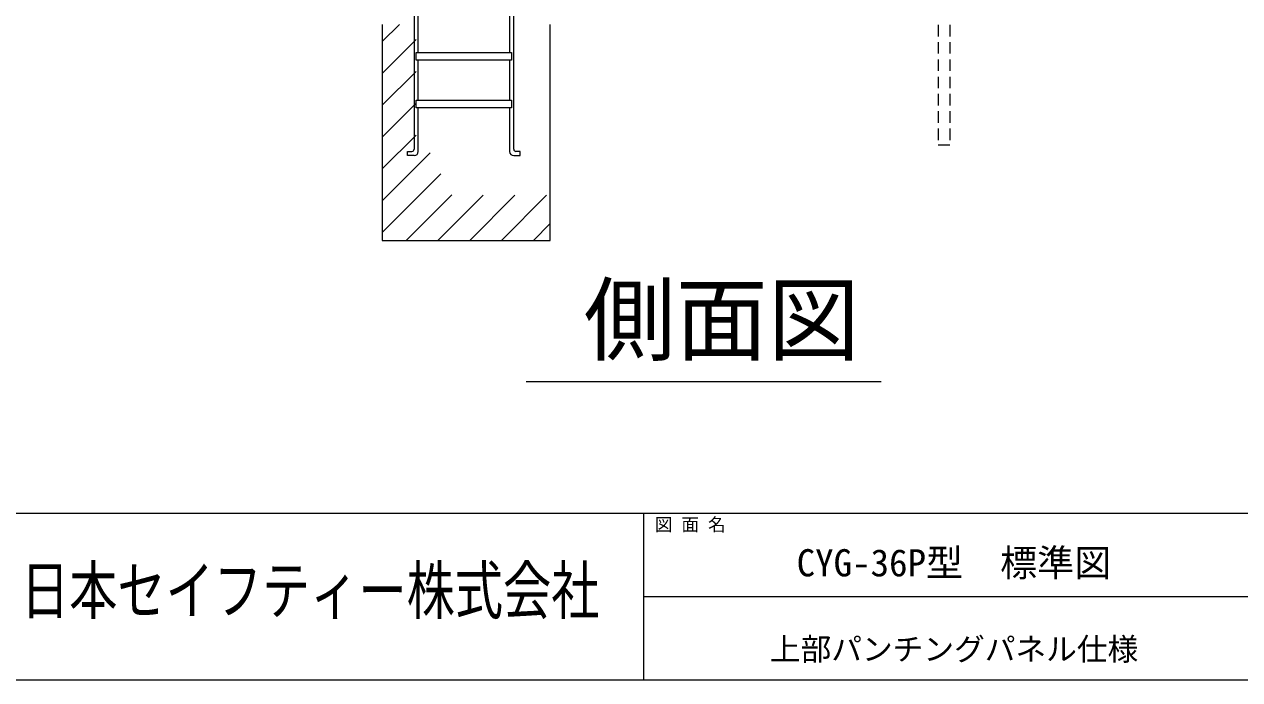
# Model space of a CAD drawing. Units: millimetres, scale not verified. Extents: x -9305 to 9305, y -6415 to 6415.
# Drawn here: x -1046 to 4023, y -6415 to -3684 of the extents above; entities that cross this region are included whole.
import ezdxf
from ezdxf.enums import TextEntityAlignment as Align

# ---------------------------------------------------------------- set-up
doc = ezdxf.new("R2010")
doc.units = ezdxf.units.MM
doc.header["$LTSCALE"] = 40
doc.linetypes.add('DASHED1', pattern=[1.8, 1.2, -0.6])
for name, color, linetype, lineweight in [('0-3_CYG-36', 7, 'Continuous', 9), ('0-8_TEXT', 7, 'Continuous', 9), ('0-9_ﾛｺﾞ', 5, 'Continuous', 9), ('0-A_図面枠', 7, 'Continuous', 9)]:
    doc.layers.add(name, color=color, linetype=linetype, lineweight=lineweight)
doc.styles.add('ＭＳ ゴシック', font='')
doc.styles.get('ＭＳ ゴシック').set_extended_font_data('MS Gothic')

msp = doc.modelspace()

# ---------------------------------------------------------------- linework, layer by layer
at = {"layer": '0-3_CYG-36'}
for p, q in [((579.58, -3634.66), (579.58, -4204.76)), ((597.49, -3801.81), (597.49, -3634.66)), ((977.56, -3636.65), (977.56, -3801.81)), ((995.46, -4204.76), (995.46, -3636.65)), ((446.99, -3684.44), (446.99, -4584.44)), ((446.99, -3756.36), (518.91, -3684.44)), ((1146.99, -4584.44), (1146.99, -3684.76)), ((446.99, -3888.95), (587.99, -3747.95)), ((597.49, -4000.8), (597.49, -3833.64)), ((977.56, -3833.64), (977.56, -4000.8)), ((446.99, -4021.53), (587.99, -3880.53)), ((446.99, -4154.11), (587.99, -4013.11)), ((597.49, -4213.71), (597.49, -4032.63)), ((977.56, -4032.63), (977.56, -4213.71)), ((446.99, -4286.7), (587.99, -4145.7)), ((446.99, -4419.28), (646.58, -4219.68)), ((579.58, -4231.62), (552.72, -4231.62)), ((995.46, -4231.62), (1022.33, -4231.62)), ((446.99, -4551.86), (691.77, -4307.07)), ((546.99, -4584.44), (736.96, -4394.46)), ((679.57, -4584.44), (867.57, -4396.44)), ((812.15, -4584.44), (1000.15, -4396.44)), ((944.74, -4584.44), (1132.74, -4396.44)), ((1077.32, -4584.44), (1146.99, -4514.77)), ((446.99, -4584.44), (1146.99, -4584.44))]:
    msp.add_line(p, q, dxfattribs=at)
at = {"layer": '0-3_CYG-36', "linetype": 'DASHED1'}
for p, q in [((2766.1, -3686.51), (2766.1, -4186.43)), ((2814.7, -3686.51), (2814.7, -4186.43)), ((2766.1, -4186.43), (2814.7, -4186.43))]:
    msp.add_line(p, q, dxfattribs=at)
at = {"layer": '0-3_CYG-36'}
for points in [[(986.51, -3833.64), (588.54, -3833.64), (588.54, -3801.81), (986.51, -3801.81)], [(986.51, -4032.63), (588.54, -4032.63), (588.54, -4000.8), (986.51, -4000.8)]]:
    msp.add_lwpolyline(points, close=True, dxfattribs=at)
for points in [[(552.72, -4231.62), (552.72, -4213.71), (570.62, -4213.71)], [(1022.33, -4231.62), (1022.33, -4213.71), (1004.42, -4213.71)]]:
    msp.add_lwpolyline(points, dxfattribs=at)
for centre, radius, start, end in [((570.62, -4204.76), 8.96, 270, 0), ((1004.42, -4204.76), 8.96, 180, 270), ((579.58, -4213.71), 17.91, 270, 0), ((995.46, -4213.71), 17.91, 180, 270)]:
    msp.add_arc(centre, radius, start, end, dxfattribs=at)
at = {"layer": '0-8_TEXT'}
msp.add_line((1046.97, -5172.85), (2527.82, -5172.85), dxfattribs=at)
at = {"layer": '0-A_図面枠'}
for p, q in [((-9304.61, -5721.47), (9304.61, -5721.47)), ((1537.28, -5721.47), (1537.28, -6414.98)), ((1537.28, -6068.22), (9304.61, -6068.22))]:
    msp.add_line(p, q, dxfattribs=at)
msp.add_lwpolyline([(-9304.61, -6414.98), (9304.61, -6414.98), (9304.61, 6414.98), (-9304.61, 6414.98)], close=True, dxfattribs=at)

# ---------------------------------------------------------------- texts
at = {"layer": '0-8_TEXT', "style": 'ＭＳ ゴシック'}
msp.add_text('側面図', height=281.5, dxfattribs=at).set_placement((1287.12, -5140.12), align=Align.BOTTOM_LEFT)
at = {"layer": '0-9_ﾛｺﾞ', "color": 7, "style": 'ＭＳ ゴシック', "width": 0.75}
msp.add_text('日本セイフティー株式会社', height=196.5, dxfattribs=at).set_placement((-1059.46, -6200.01), align=Align.BOTTOM_LEFT)
at = {"layer": '0-A_図面枠', "style": 'ＭＳ ゴシック'}
for s, height, p in [('図 面 名', 54.23, (1583.52, -5812.08)), ('CYG-36P型\u3000標準図', 113.3, (2175.28, -6018.59)), ('上部パンチングパネル仕様', 93.84, (2063.84, -6362.7))]:
    msp.add_text(s, height=height, dxfattribs=at).set_placement(p, align=Align.BOTTOM_LEFT)

doc.saveas('drawing.dxf')
